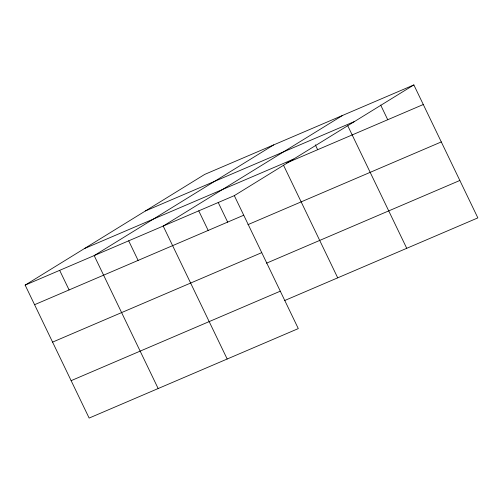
<?xml version="1.0" encoding="UTF-8"?>
<svg xmlns="http://www.w3.org/2000/svg" width="503" height="503" viewBox="0 0 503 503"><rect width="100%" height="100%" fill="white"/><g stroke="black" fill="none" stroke-linecap="round" stroke-linejoin="round"><path stroke-width="0.75" d="M413.862 84.932L234.31 195.636L298.298 328.591L89.138 418.068L25.15 285.113L204.702 174.409L413.862 84.932L477.85 217.887L284.509 300.599M273.726 144.883L94.174 255.587L158.162 388.542M342.75 115.35L163.192 226.061L227.18 359.016M145.455 210.939L354.609 121.462M84.403 248.583L293.563 159.105M286.748 162.928L423.287 104.517M25.15 285.113L234.31 195.636M34.575 304.699L243.735 215.221M247.954 224.64L441.294 141.928M52.582 342.115L261.742 252.638M266.502 263.182L459.843 180.476M71.13 380.658L280.29 291.18M380.664 105.039L387.731 119.727M347.799 125.844L406.738 248.306M315.306 144.807L317.663 149.705M283.491 165.173L337.714 277.838M218.208 202.464L227.721 222.232M198.748 210.851L208.179 230.437M128.68 240.824L138.111 260.409M59.662 270.35L69.087 289.935"/></g></svg>
